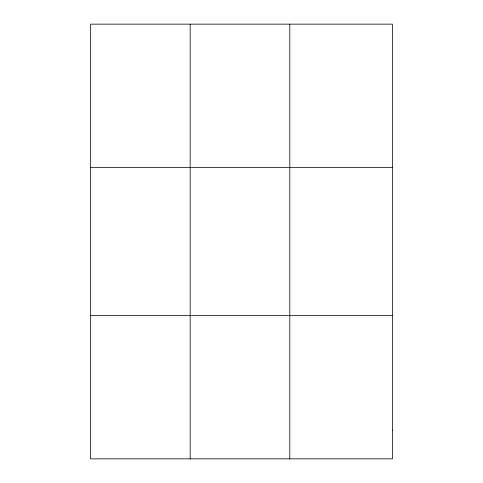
<?xml version="1.0" encoding="UTF-8"?>
<svg xmlns="http://www.w3.org/2000/svg" width="483" height="483" viewBox="0 0 483 483"><rect width="100%" height="100%" fill="white"/><g stroke="black" fill="none" stroke-linecap="round" stroke-linejoin="round"><path stroke-width="0.72" d="M190.181 24.15L190.181 458.85M289.8 24.15L289.8 458.85M90.562 167.601L392.438 167.601M90.562 315.399L392.438 315.399M392.438 430.16L392.438 458.85L90.562 458.85L90.562 24.15L392.438 24.15L392.438 430.16"/></g></svg>
